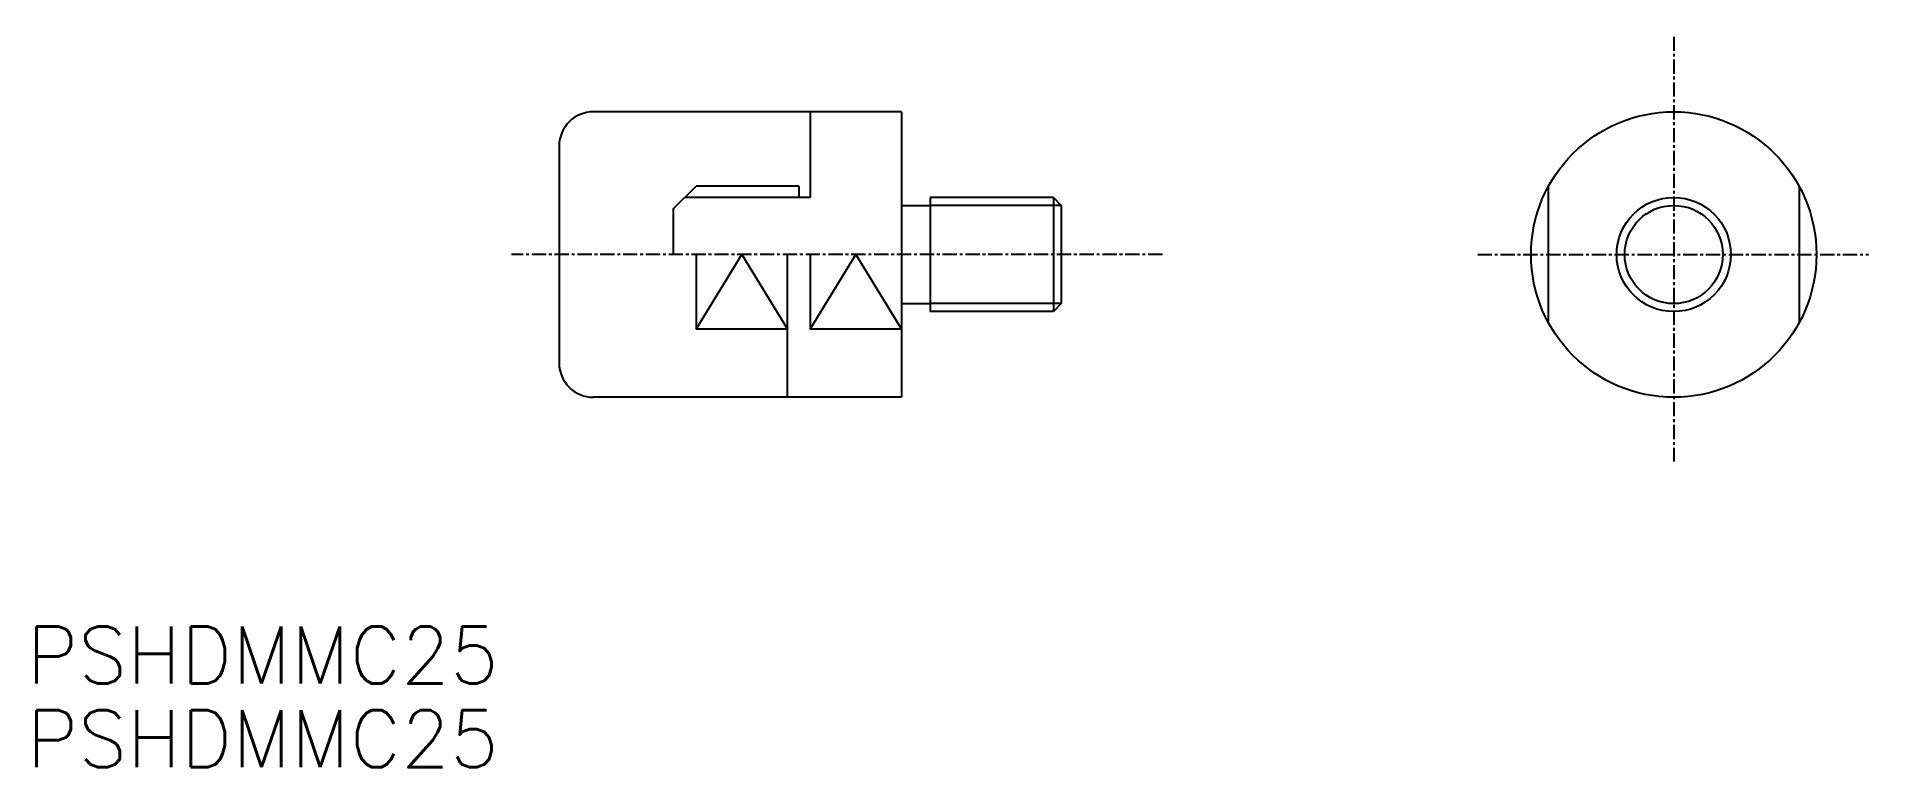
# Model space of a CAD drawing. Extents: x 362 to 522, y -39 to 25.
import ezdxf

# ---------------------------------------------------------------- set-up
doc = ezdxf.new("R2010")
doc.units = 0
doc.linetypes.add('CENTER', pattern=[2, 1.25, -0.25, 0.25, -0.25])
doc.layers.get('0').update_dxf_attribs({"linetype": 'CONTINUOUS'})
doc.layers.add('CENTER', color=1, linetype='CENTER')
doc.styles.get("Standard").update_dxf_attribs({"font": 'txt.shx'})

msp = doc.modelspace()

# ---------------------------------------------------------------- linework, layer by layer
at = {"color": 7, "linetype": 'CONTINUOUS'}
for p, q in [((437.37, 18.58), (410.37, 18.58)), ((429.37, 18.58), (429.37, 11.08)), ((437.37, 18.58), (437.37, -6.42)), ((407.37, 15.58), (407.37, -3.42)), ((417.37, 10.08), (419.37, 12.08)), ((428.37, 12.08), (419.37, 12.08)), ((494.03, 12.02), (494.03, 0.14)), ((516.03, 12.02), (516.03, 0.14)), ((417.37, 10.08), (417.37, 6.08)), ((429.37, 11.08), (428.37, 11.08)), ((437.37, 10.38), (439.87, 10.38)), ((450.67, 11.08), (439.87, 11.08)), ((439.87, 11.08), (439.87, 1.08)), ((439.87, 10.08), (439.87, 10.08)), ((450.67, 11.08), (451.37, 10.38)), ((450.67, 11.08), (450.67, 1.08)), ((451.37, 10.38), (451.37, 1.78)), ((419.37, 6.08), (419.37, -0.46)), ((427.37, -6.42), (427.37, 6.08)), ((429.37, 6.08), (429.37, -0.46)), ((437.37, 1.78), (439.87, 1.78)), ((439.87, 2.08), (439.87, 2.08)), ((451.37, 1.78), (450.67, 1.08)), ((450.67, 1.08), (439.87, 1.08)), ((427.37, -0.46), (419.37, -0.46)), ((437.37, -0.46), (429.37, -0.46)), ((437.37, -6.42), (410.37, -6.42))]:
    msp.add_line(p, q, dxfattribs=at)
at = {"linetype": 'CONTINUOUS'}
msp.add_line((428.37, 12.08), (428.37, 11.08), dxfattribs=at)
at = {"color": 3, "linetype": 'CONTINUOUS'}
for p, q in [((428.37, 11.08), (418.37, 11.08)), ((451.37, 10.38), (439.87, 10.38)), ((419.37, -0.46), (423.37, 6.08)), ((423.37, 6.08), (427.37, -0.46)), ((429.37, -0.46), (433.37, 6.08)), ((433.37, 6.08), (437.37, -0.46)), ((451.37, 1.78), (439.87, 1.78))]:
    msp.add_line(p, q, dxfattribs=at)
at = {"color": 7, "linetype": 'CONTINUOUS'}
for radius in [12.5, 5]:
    msp.add_circle((505.03, 6.08), radius, dxfattribs=at)
at = {"color": 3, "linetype": 'CONTINUOUS'}
msp.add_circle((505.03, 6.08), 4.3, dxfattribs=at)
at = {"color": 7, "linetype": 'CONTINUOUS'}
for centre, start, end in [((410.37, 15.58), 90, 180), ((410.37, -3.42), 180, 270)]:
    msp.add_arc(centre, 3, start, end, dxfattribs=at)
at = {"layer": 'CENTER', "color": 1, "linetype": 'CENTER'}
for p, q in [((505.03, 25.16), (505.03, -12.04)), ((460.22, 6.08), (403.19, 6.08)), ((487.85, 6.08), (522.08, 6.08))]:
    msp.add_line(p, q, dxfattribs=at)

# ---------------------------------------------------------------- texts
at = {"color": 7, "linetype": 'CONTINUOUS'}
for p in [(360.73, -31.5), (360.73, -38.83)]:
    msp.add_text('PSHDMMC25', height=5, dxfattribs=at).set_placement(p)

doc.saveas('drawing.dxf')
